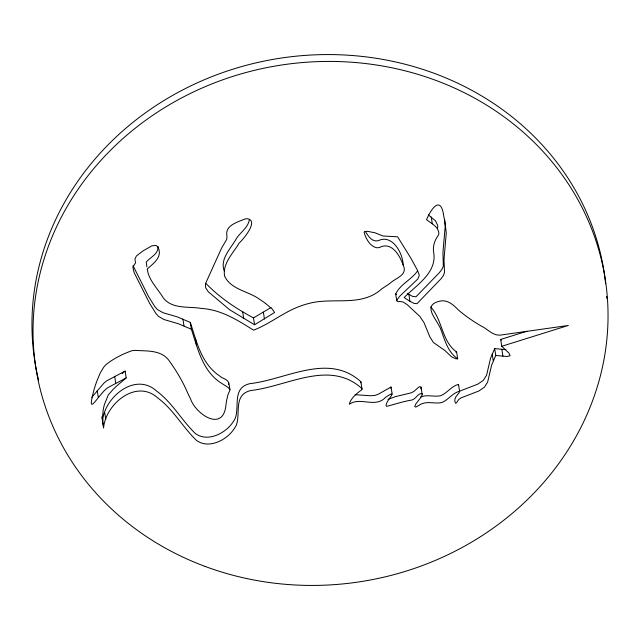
<?xml version="1.0" encoding="UTF-8"?>
<svg xmlns="http://www.w3.org/2000/svg" width="640" height="640" viewBox="0 0 640 640"><rect width="100%" height="100%" fill="white"/><g stroke="black" fill="none" stroke-linecap="round" stroke-linejoin="round"><path stroke-width="0.96" d="M360.848 382.784L360.88 381.744C328.336 352.248 286.392 379.592 249.896 383.648C232 387.688 239.656 406.192 235.304 418.192A38.232 34.68 -8.9 0 1 229.232 426.752C220.896 435.288 206.12 441.424 195.432 433.568C181.576 420.264 172.264 402.568 156.6 391.04C135.024 371.496 104.304 397.496 102.496 421.2L102.04 417.448M157.984 246.568C158.36 254.568 150.2 257.04 146.224 262.136L146.896 266.832M387.928 399.36L395.376 396.648L411.488 392.752L414.008 391.328L419.296 386.696L421.112 386.936L420.8 388.816M421.192 387.416L422.152 394.896L420.824 397.504L415.856 403.92L414.712 406.528L415.792 407.096L419.096 405.296A12.72 11.536 -8.9 0 1 423.216 403.336C429.328 401.448 435.752 404.016 441.88 402.504C448.328 399.832 452.496 393.096 459.368 391.272L459.136 392.696L456.016 396.608L455.024 398.904L454.784 401.096L455.528 403.208L456.6 402.712L458.736 399.472L461.024 397.896L478.896 390.984L484.424 387.192L487.64 382.088L491.608 365.176L495.752 355.44L494.68 348.592L505.88 349.648M422.264 394.264L421.912 393.496C417.312 393.352 415.744 399.864 410.976 400.2C402.72 401.568 394.528 404.384 386.624 406.344L386.12 405.728C385.672 400.52 400.032 387.984 385.584 397.264C375.68 408.512 360.088 396.592 349.656 404.08L349.304 404.072C351.144 397.72 356.896 393.408 361.92 389.632L361.952 388.592C329.408 359.096 287.464 386.44 250.968 390.496C233.072 394.536 240.728 413.04 236.376 425.04A38.232 34.68 -8.9 0 1 230.304 433.6C221.968 442.136 207.192 448.272 196.504 440.416C182.648 427.112 173.336 409.416 157.672 397.888C136.096 378.344 105.376 404.344 103.568 428.056L102.496 417.408L103.152 410.264A67.152 60.912 -8.9 0 1 104.376 404.68L108.232 395.04L113.552 388.912A107.384 97.408 -8.9 0 1 118.032 384.816L126.192 377.92L125.12 371.072L106.944 380.712A33.272 30.184 -8.9 0 0 103.92 383.12L91.824 397.312M403.12 265C403.064 253.408 392.296 233.8 378.368 240.656A8.736 7.92 -8.9 0 1 375.312 240.84C370.56 240.224 367.984 235.32 365.496 231.776M249.464 219.32C248.176 227.6 240.864 231.832 236.576 238.288C231.16 248.128 219.584 258.888 224.264 271M494.68 348.592L490.536 358.328L486.568 375.24L483.352 380.344L477.824 384.136L459.952 391.048M228.456 384.504C230.064 379.584 221.704 378.504 219.288 375.68A49.032 44.472 -8.9 0 1 213.28 370.848C200.016 358.064 195.864 339.2 190.288 322.392L177.248 316.88L163.032 312.72L157.496 309.608L154.864 306.696L148.472 296.344L133.016 265.68M390.632 388.208L391.056 386.992L378.448 394.16L374.656 395.512L370.2 395.736L355.048 394.688M417.4 271.088C411.472 279.768 400.152 284.208 395.744 294L396.496 294.64M126.192 377.92L108.016 387.56A33.272 30.184 -8.9 0 0 104.992 389.968C94.968 400.104 86.672 417.016 94.312 388.696A161.656 146.624 -8.9 0 1 96.768 381.344L100.352 372.704L103.976 366.848A22.496 20.4 -8.9 0 1 106.176 364.488C113.728 358.48 122.616 354.04 131.68 350.808A14.568 13.216 -8.9 0 1 135 350.368C147.384 351.24 162.152 349.616 169.936 361.848C176.56 371.176 182.496 381.144 187.096 391.632A107.472 97.48 -8.9 0 0 190.416 398.512C195.096 413.488 222.4 432.68 225.832 406.184A95.136 86.296 -8.9 0 1 226.64 400.4L227.952 394.728L229.984 390L228.88 382.744M122.112 373.616L125.12 371.072M271.08 307.48L253.488 317.912C236.208 308.672 219.696 297.712 206.056 283.552M265.552 303.456A120.944 109.696 -8.9 0 0 259.264 299.08C248.064 291.032 231.048 289.696 224.584 276.128C222.312 263.568 233.16 253.232 239.08 243.168C243.072 239.6 258.832 221.056 247.728 218.792A11.44 10.384 -8.9 0 0 245.384 218.848C238.904 221.632 227.504 224.456 226.696 232.76A24.232 21.984 -8.9 0 0 226.888 235.528L226.936 237.48A13.4 12.152 -8.9 0 1 226.624 239.456L222.048 247.352A74.6 67.664 -8.9 0 0 219.776 252.08L205.488 283.672L205.632 287.76L208.344 291.824L229.632 309.736L254.56 324.76L274.584 312.488L272.208 309L265.552 303.456M495.752 355.44L506.952 356.496L510.096 355.736L508.952 353.096L501.76 346.288L500.688 339.44L526.904 331.24M501.76 346.288L568.32 325.464L501.048 335.008C492.888 336.336 487.344 328.544 480.48 325.632C472.632 320.92 465.008 315.776 458.128 309.728C453.688 305.08 448.08 300.056 441.152 300.888C421.152 304.576 436.008 318.224 440.344 328.16C444.64 339.192 447.312 351.712 457.68 358.808L455.792 358.776L451.464 356.744L444.896 350.512L433.4 342.488L429.936 337.056L423.896 322.384L419.664 316.248L407.2 304.64L403.168 302.008L399.296 301.416A1.904 1.728 -8.9 0 1 397.888 301.6L396.824 300.848L396.96 299.944L399.648 296.304L417.872 278.936L419.328 275.272L417.472 270.28L410.664 257.824L397.632 236.824L382.928 235.992L375.144 232.84L367.712 231.344L364.584 231.496L364.128 232.384C365.816 238.488 369.76 246.04 376.384 247.688A8.736 7.92 -8.9 0 0 379.44 247.504C392.448 240.696 400.96 257.56 404.112 267.672C406.024 275.736 394.704 278.592 390.144 283.248A377.064 342.008 -8.9 0 1 381.648 288.936C361.648 307.04 334.44 297.312 310.52 303.048A78.312 71.032 -8.9 0 0 299.984 306.24C283.488 312.168 269.816 323.968 253.544 330.184C237.584 320.048 221.072 309.68 201.512 308.448C188.752 306.184 172.328 309.52 163.312 297.92C157.784 288.656 148.44 280.048 147.296 268.984C153.456 263.32 163.064 257.008 157.904 246.928L156.08 245.448L151.904 245.848L142.936 250.936L136.432 255.968L134.96 258.912L135.488 262.952L132.856 267.104L134.088 272.528L149.544 303.192L155.936 313.544L158.568 316.456L164.104 319.568L178.32 323.728L191.36 329.24C196.936 346.048 201.088 364.912 214.352 377.696A49.032 44.472 -8.9 0 0 220.36 382.528L228.08 387.416L229.952 389.592M455.872 352.248L456.608 351.96C441.512 341.272 442.752 320.136 430.72 306.96M407.528 293.584L412.36 296.296L415.936 296.832L439.04 273.016L441.728 269.616L443.336 266.296L442.952 253.44A173.408 157.288 -8.9 0 1 443.632 244.448L445.168 226.768L444.6 219.424M409.944 301.304L413.96 303.344L417.008 303.68L441.168 278.616L443.4 275.528L444.52 272.44L444.024 260.288A173.408 157.288 -8.9 0 1 444.704 251.296L446.264 233L445.032 222.424A164.36 149.088 -8.9 0 0 443.808 216.504C441.144 195.384 431.792 207.376 426.536 219.688C430.888 223.248 437.6 226.112 438.76 232.312A7.736 7.024 -8.9 0 1 438.504 235.072C434.936 239.752 432.848 245.424 433.512 251.456C437.832 272.416 416.48 284.992 404.136 297.552L409.944 301.304L408.872 294.456M428.352 214.912L435.44 220.768L437.688 225.464A7.736 7.024 -8.9 0 1 437.432 228.224M500.688 339.44L501.4 340.088M458.584 384.832L458.296 384.424C451.424 386.248 447.256 392.984 440.808 395.656C434.68 397.168 428.248 394.6 422.136 396.488A12.72 11.536 -8.9 0 0 420.664 397M501.84 349.368L502.912 356.216M492.168 353.872L493.24 360.72M456.624 352.064L457.704 358.912M458.576 384.672L459.648 391.52M431.248 216.992L432.32 223.84M395.696 293.84L396.768 300.688M391.072 387.08L392.144 393.928M360.88 381.744L362.032 389.128M263.36 312.192L264.432 319.04M253.488 317.912L254.56 324.76M242.6 311.528L243.68 318.376M195.496 338.656L196.568 345.504M190.288 322.392L191.36 329.24M182.912 319.088L183.984 325.936M114.648 376.272L115.72 383.12M104.72 412.608L105.792 419.456M102.048 416.624L102.664 420.544M102.648 422.184L103.256 426.096M97.232 390.632L98.304 397.48M38.6 380.2A288.12 261.336 -8.9 0 1 274.936 59.056A288.12 261.336 -8.9 0 1 605.656 283.792M606.648 296.4A288.12 261.336 -8.9 0 1 606.744 298.344M205.104 566.424A288.12 261.336 -8.9 0 0 606.288 286.776A288.12 261.336 -8.9 0 0 150.208 117.072A288.12 261.336 -8.9 0 0 205.104 566.424"/></g></svg>
